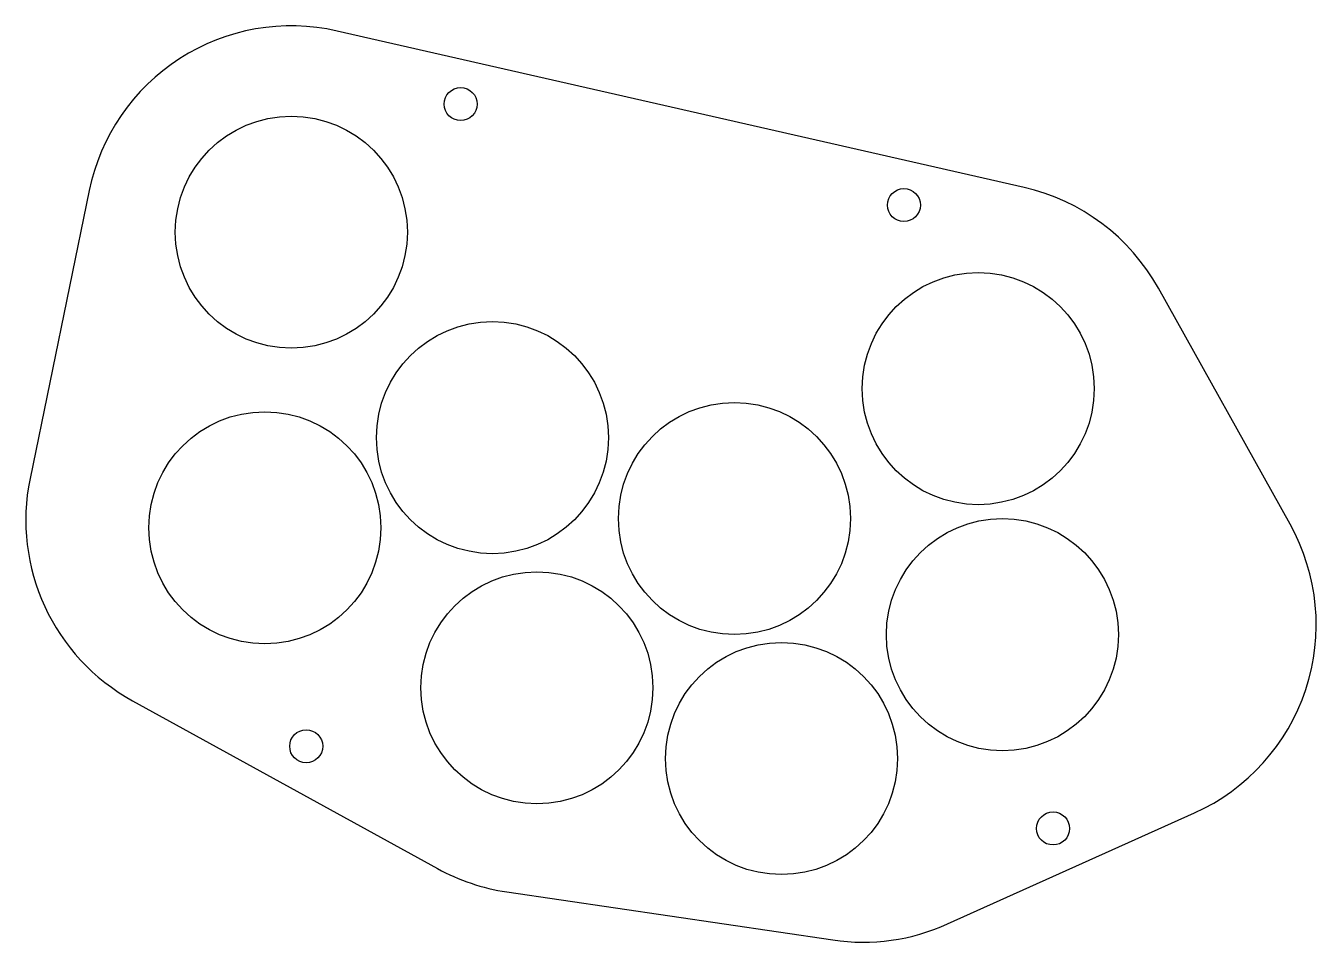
# Model space of a CAD drawing. Header units: millimetres. Extents: x 20 to 145, y -80 to 9.
import ezdxf

# ---------------------------------------------------------------- set-up
doc = ezdxf.new("R2010")
doc.units = ezdxf.units.MM
doc.layers.get('0').update_dxf_attribs({"linetype": 'CONTINUOUS'})

msp = doc.modelspace()

# ---------------------------------------------------------------- linework, layer by layer
msp.add_lwpolyline([(49.81, 8.42, 0.420394), (25.78, -7.04), (20.03, -34.96, 0.328831), (29.98, -56.51), (59.54, -72.77, 0.089386), (66.26, -75.04), (97.88, -79.7, 0.143213), (109, -78.15), (132.95, -67.38, 0.439704), (142.22, -39.4), (129.45, -16.51, 0.212606), (116.42, -6.75)], format="xyb", close=True)
for centre, radius in [((61.79, 1.34), 1.6), ((45.37, -11.08), 11.25), ((104.77, -8.45), 1.6), ((111.98, -26.25), 11.25), ((64.87, -31), 11.25), ((42.8, -39.74), 11.25), ((88.34, -38.84), 11.25), ((114.32, -50.1), 11.25), ((69.18, -55.25), 11.25), ((92.9, -62.11), 11.25), ((46.81, -60.92), 1.6), ((119.23, -68.89), 1.6)]:
    msp.add_circle(centre, radius)

doc.saveas('drawing.dxf')
